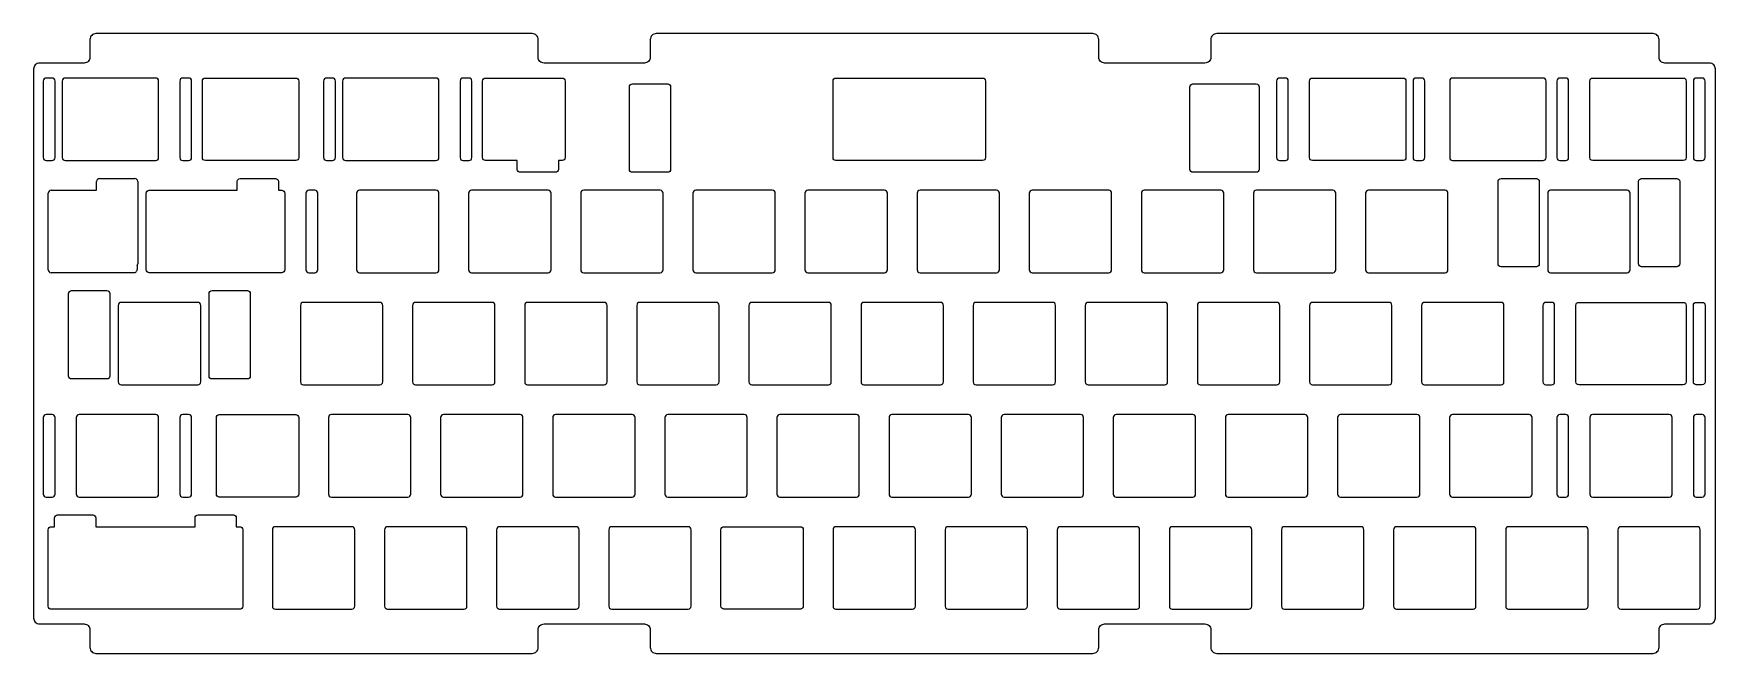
# Model space of a CAD drawing. Header units: millimetres. Extents: x -292 to -6, y -107 to -1.
import ezdxf

# ---------------------------------------------------------------- set-up
doc = ezdxf.new("R2010")
doc.units = ezdxf.units.MM
doc.layers.get('0').update_dxf_attribs({"linetype": 'CONTINUOUS'})

msp = doc.modelspace()

# ---------------------------------------------------------------- linework, layer by layer
for p, q in [((-289.25, -28.08), (-281.52, -28.08)), ((-281.52, -28.08), (-281.52, -26.58)), ((-281.02, -26.08), (-275.02, -26.08)), ((-274.52, -26.58), (-274.52, -40.58)), ((-289.75, -41.58), (-289.75, -28.58)), ((-275.17, -42.08), (-289.25, -42.08)), ((-274.64, -40.9), (-274.64, -41.55))]:
    msp.add_line(p, q)
for points in [[(-6.47, -7.48, 0.414214), (-7.47, -6.48), (-15.05, -6.48, -0.414214), (-16.05, -5.48), (-16.05, -2.48, 0.414214), (-17.05, -1.48), (-91.2, -1.48, 0.414214), (-92.2, -2.48), (-92.2, -5.48, -0.414214), (-93.2, -6.48), (-110.25, -6.48, -0.414214), (-111.25, -5.48), (-111.25, -2.48, 0.414214), (-112.25, -1.48), (-148.88, -1.48), (-150.88, -1.48, 0.008782), (-150.92, -1.48), (-186.45, -1.48, 0.414214), (-187.45, -2.48), (-187.45, -5.48, -0.414214), (-188.45, -6.48), (-205.5, -6.48, -0.414214), (-206.5, -5.48), (-206.5, -2.48, 0.414214), (-207.5, -1.48), (-281.65, -1.48, 0.414214), (-282.65, -2.48), (-282.65, -5.48, -0.414214), (-283.65, -6.48), (-291.23, -6.48, 0.414214), (-292.23, -7.48), (-292.23, -100.73, 0.414214), (-291.23, -101.73), (-283.65, -101.73, -0.414214), (-282.65, -102.73), (-282.65, -105.73, 0.414214), (-281.65, -106.73), (-281.15, -106.73), (-207.5, -106.73, 0.414214), (-206.5, -105.73), (-206.5, -102.73, -0.414214), (-205.5, -101.73), (-188.45, -101.73, -0.414214), (-187.45, -102.73), (-187.45, -105.73, 0.414214), (-186.45, -106.73), (-112.25, -106.73, 0.414214), (-111.25, -105.73), (-111.25, -102.73, -0.414214), (-110.25, -101.73), (-93.2, -101.73, -0.414214), (-92.2, -102.73), (-92.2, -105.73, 0.414214), (-91.2, -106.73), (-17.05, -106.73, 0.414214), (-16.05, -105.73), (-16.05, -102.73, -0.414214), (-15.05, -101.73), (-7.47, -101.73, 0.414214), (-6.47, -100.73)], [(-289.09, -23.03, 0.414214), (-288.59, -22.53), (-288.59, -9.53, 0.414214), (-289.09, -9.03), (-290.09, -9.03, 0.414214), (-290.59, -9.53), (-290.59, -22.53, 0.414214), (-290.09, -23.03)], [(-273.84, -9.03, 0.013241), (-273.87, -9.03), (-286.87, -9.03, 0.414214), (-287.37, -9.53), (-287.37, -22.53, 0.414214), (-286.87, -23.03), (-284.51, -23.03, 0.013241), (-284.49, -23.03), (-271.49, -23.03, 0.414214), (-270.99, -22.53), (-270.99, -9.53, 0.414214), (-271.49, -9.03)], [(-265.89, -23.03, 0.414214), (-265.39, -22.53), (-265.39, -9.53, 0.414214), (-265.89, -9.03), (-266.89, -9.03, 0.414214), (-267.39, -9.53), (-267.39, -22.53, 0.414214), (-266.89, -23.03)], [(-250.03, -9.03), (-247.67, -9.03, -0.414214), (-247.17, -9.53), (-247.17, -22.53, -0.414214), (-247.67, -23.03), (-260.67, -23.03, -0.013258), (-260.7, -23.03), (-263.05, -23.03, -0.414214), (-263.55, -22.53), (-263.55, -9.53, -0.414214), (-263.05, -9.03), (-250.05, -9.03, -0.013258)], [(-241.46, -23.03, 0.414214), (-240.96, -22.53), (-240.96, -9.53, 0.414214), (-241.46, -9.03), (-242.46, -9.03, 0.414214), (-242.96, -9.53), (-242.96, -22.53, 0.414214), (-242.46, -23.03)], [(-226.22, -9.03, 0.013241), (-226.24, -9.03), (-239.24, -9.03, 0.414214), (-239.74, -9.53), (-239.74, -22.53, 0.414214), (-239.24, -23.03), (-236.89, -23.03, 0.013241), (-236.86, -23.03), (-223.86, -23.03, 0.414214), (-223.36, -22.53), (-223.36, -9.53, 0.414214), (-223.86, -9.03)], [(-218.26, -23.03, 0.414214), (-217.76, -22.53), (-217.76, -9.53, 0.414214), (-218.26, -9.03), (-219.26, -9.03, 0.414214), (-219.76, -9.53), (-219.76, -22.53, 0.414214), (-219.26, -23.03)], [(-210.05, -24.53), (-210.05, -23.03), (-215.43, -23.03, -0.414214), (-215.93, -22.53), (-215.93, -9.53, -0.414214), (-215.43, -9.03), (-202.43, -9.03, -0.414214), (-201.93, -9.53), (-201.93, -22.53, -0.414214), (-202.43, -23.03), (-203.05, -23.03), (-203.05, -24.53, -0.414214), (-203.55, -25.03), (-209.55, -25.03, -0.414214)], [(-183.99, -10.53), (-183.99, -24.53, -0.414214), (-184.49, -25.03), (-190.49, -25.03, -0.414214), (-190.99, -24.53), (-190.99, -10.53, -0.414214), (-190.49, -10.03), (-184.49, -10.03, -0.414214)], [(-130.99, -23.03), (-142.87, -23.03, -0.013241), (-142.9, -23.03), (-155.9, -23.03, -0.414214), (-156.4, -22.53), (-156.4, -9.53, -0.414214), (-155.9, -9.03), (-144.02, -9.03, -0.013241), (-143.99, -9.03), (-130.99, -9.03, -0.414214), (-130.49, -9.53), (-130.49, -22.53, -0.414214)], [(-95.75, -24.53), (-95.75, -10.53, -0.414214), (-95.25, -10.03), (-84.49, -10.03, -0.414214), (-83.99, -10.53), (-83.99, -24.53, -0.414214), (-84.49, -25.03), (-95.25, -25.03, -0.414214)], [(-79.54, -23.03, 0.414214), (-79.04, -22.53), (-79.04, -9.53, 0.414214), (-79.54, -9.03), (-80.54, -9.03, 0.414214), (-81.04, -9.53), (-81.04, -22.53, 0.414214), (-80.54, -23.03)], [(-59.55, -23.03), (-61.91, -23.03, -0.013241), (-61.94, -23.03), (-74.94, -23.03, -0.414214), (-75.44, -22.53), (-75.44, -9.53, -0.414214), (-74.94, -9.03), (-72.58, -9.03, -0.013241), (-72.55, -9.03), (-59.55, -9.03, -0.414214), (-59.05, -9.53), (-59.05, -22.53, -0.414214)], [(-56.34, -23.03, 0.414214), (-55.84, -22.53), (-55.84, -9.53, 0.414214), (-56.34, -9.03), (-57.34, -9.03, 0.414214), (-57.84, -9.53), (-57.84, -22.53, 0.414214), (-57.34, -23.03)], [(-38.12, -23.03, 0.013258), (-38.1, -23.03), (-35.74, -23.03, 0.414214), (-35.24, -22.53), (-35.24, -9.53, 0.414214), (-35.74, -9.03), (-48.74, -9.03, 0.013258), (-48.77, -9.03), (-51.12, -9.03, 0.414214), (-51.62, -9.53), (-51.62, -22.53, 0.414214), (-51.12, -23.03)], [(-31.91, -23.03, 0.414214), (-31.41, -22.53), (-31.41, -9.53, 0.414214), (-31.91, -9.03), (-32.91, -9.03, 0.414214), (-33.41, -9.53), (-33.41, -22.53, 0.414214), (-32.91, -23.03)], [(-11.93, -23.03), (-14.29, -23.03, -0.013241), (-14.31, -23.03), (-27.31, -23.03, -0.414214), (-27.81, -22.53), (-27.81, -9.53, -0.414214), (-27.31, -9.03), (-24.96, -9.03, -0.013241), (-24.93, -9.03), (-11.93, -9.03, -0.414214), (-11.43, -9.53), (-11.43, -22.53, -0.414214)], [(-10.21, -22.53, 0.414214), (-9.71, -23.03), (-8.71, -23.03, 0.414214), (-8.21, -22.53), (-8.21, -9.53, 0.414214), (-8.71, -9.03), (-9.71, -9.03, 0.414214), (-10.21, -9.53)], [(-250.64, -26.58), (-250.64, -28.08), (-250.06, -28.08, -0.414214), (-249.56, -28.58), (-249.56, -41.58, -0.414214), (-250.06, -42.08), (-259.51, -42.08, -0.031263), (-259.58, -42.09), (-272.58, -42.09, -0.414214), (-273.08, -41.59), (-273.08, -28.59, -0.414214), (-272.58, -28.09), (-268.72, -28.09, -0.031263), (-268.66, -28.08), (-267.66, -28.08, -0.031263), (-267.59, -28.09), (-263.12, -28.09, -0.031263), (-263.06, -28.08), (-257.64, -28.08), (-257.64, -26.58, -0.414214), (-257.14, -26.08), (-251.14, -26.08, -0.414214)], [(-244.46, -42.08, 0.414214), (-243.96, -41.58), (-243.96, -28.58, 0.414214), (-244.46, -28.08), (-245.46, -28.08, 0.414214), (-245.96, -28.58), (-245.96, -41.58, 0.414214), (-245.46, -42.08)], [(-223.86, -42.08, 0.414214), (-223.36, -41.58), (-223.36, -28.58, 0.414214), (-223.86, -28.08), (-236.86, -28.08, 0.414214), (-237.36, -28.58), (-237.36, -41.58, 0.414214), (-236.86, -42.08)], [(-204.81, -42.08, 0.414214), (-204.31, -41.58), (-204.31, -28.58, 0.414214), (-204.81, -28.08), (-217.81, -28.08, 0.414214), (-218.31, -28.58), (-218.31, -41.58, 0.414214), (-217.81, -42.08)], [(-185.76, -42.08, 0.414214), (-185.26, -41.58), (-185.26, -28.58, 0.414214), (-185.76, -28.08), (-198.76, -28.08, 0.414214), (-199.26, -28.58), (-199.26, -41.58, 0.414214), (-198.76, -42.08)], [(-180.21, -41.58, 0.414214), (-179.71, -42.08), (-166.71, -42.08, 0.414214), (-166.21, -41.58), (-166.21, -28.58, 0.414214), (-166.71, -28.08), (-179.71, -28.08, 0.414214), (-180.21, -28.58)], [(-147.66, -42.08, 0.414214), (-147.16, -41.58), (-147.16, -28.58, 0.414214), (-147.66, -28.08), (-160.66, -28.08, 0.414214), (-161.16, -28.58), (-161.16, -41.58, 0.414214), (-160.66, -42.08)], [(-128.61, -42.08, 0.414214), (-128.11, -41.58), (-128.11, -28.58, 0.414214), (-128.61, -28.08), (-141.61, -28.08, 0.414214), (-142.11, -28.58), (-142.11, -41.58, 0.414214), (-141.61, -42.08)], [(-109.56, -42.08, 0.414214), (-109.06, -41.58), (-109.06, -28.58, 0.414214), (-109.56, -28.08), (-122.56, -28.08, 0.414214), (-123.06, -28.58), (-123.06, -41.58, 0.414214), (-122.56, -42.08)], [(-90.51, -42.08, 0.414214), (-90.01, -41.58), (-90.01, -28.58, 0.414214), (-90.51, -28.08), (-103.51, -28.08, 0.414214), (-104.01, -28.58), (-104.01, -41.58, 0.414214), (-103.51, -42.08)], [(-84.96, -41.58, 0.414214), (-84.46, -42.08), (-71.46, -42.08, 0.414214), (-70.96, -41.58), (-70.96, -28.58, 0.414214), (-71.46, -28.08), (-84.46, -28.08, 0.414214), (-84.96, -28.58)], [(-52.41, -42.08, 0.414214), (-51.91, -41.58), (-51.91, -28.58, 0.414214), (-52.41, -28.08), (-65.41, -28.08, 0.414214), (-65.91, -28.58), (-65.91, -41.58, 0.414214), (-65.41, -42.08)], [(-42.83, -41.08), (-42.89, -41.08, -0.414214), (-43.39, -40.58), (-43.39, -26.58, -0.414214), (-42.89, -26.08), (-36.89, -26.08, -0.414214), (-36.39, -26.58), (-36.39, -40.58, -0.414214), (-36.89, -41.08), (-36.96, -41.08, -0.03181), (-37.02, -41.08), (-42.77, -41.08, -0.03181)], [(-21.46, -42.08, 0.414214), (-20.96, -41.58), (-20.96, -28.58, 0.414214), (-21.46, -28.08), (-34.46, -28.08, 0.414214), (-34.96, -28.58), (-34.96, -41.58, 0.414214), (-34.46, -42.08)], [(-13.02, -41.08), (-13.08, -41.08, -0.03181), (-13.14, -41.08), (-18.89, -41.08, -0.03181), (-18.96, -41.08), (-19.02, -41.08, -0.414214), (-19.52, -40.58), (-19.52, -26.58, -0.414214), (-19.02, -26.08), (-13.02, -26.08, -0.414214), (-12.52, -26.58), (-12.52, -40.58, -0.414214)], [(-285.72, -60.13), (-285.78, -60.13, -0.414214), (-286.28, -59.63), (-286.28, -45.63, -0.414214), (-285.78, -45.13), (-279.78, -45.13, -0.414214), (-279.28, -45.63), (-279.28, -59.63, -0.414214), (-279.78, -60.13), (-279.84, -60.13, -0.03181), (-279.91, -60.13), (-285.66, -60.13, -0.03181)], [(-261.84, -60.13), (-261.91, -60.13, -0.414214), (-262.41, -59.63), (-262.41, -45.63, -0.414214), (-261.91, -45.13), (-255.91, -45.13, -0.414214), (-255.41, -45.63), (-255.41, -59.63, -0.414214), (-255.91, -60.13), (-255.97, -60.13, -0.03181), (-256.03, -60.13), (-261.78, -60.13, -0.03181)], [(-264.34, -61.13, 0.414214), (-263.84, -60.63), (-263.84, -47.63, 0.414214), (-264.34, -47.13), (-277.34, -47.13, 0.414214), (-277.84, -47.63), (-277.84, -60.63, 0.414214), (-277.34, -61.13)], [(-233.39, -61.13, 0.414214), (-232.89, -60.63), (-232.89, -47.63, 0.414214), (-233.39, -47.13), (-246.39, -47.13, 0.414214), (-246.89, -47.63), (-246.89, -60.63, 0.414214), (-246.39, -61.13)], [(-214.34, -61.13, 0.414214), (-213.84, -60.63), (-213.84, -47.63, 0.414214), (-214.34, -47.13), (-227.34, -47.13, 0.414214), (-227.84, -47.63), (-227.84, -60.63, 0.414214), (-227.34, -61.13)], [(-208.79, -60.63, 0.414214), (-208.29, -61.13), (-195.29, -61.13, 0.414214), (-194.79, -60.63), (-194.79, -47.63, 0.414214), (-195.29, -47.13), (-208.29, -47.13, 0.414214), (-208.79, -47.63)], [(-176.24, -61.13, 0.414214), (-175.74, -60.63), (-175.74, -47.63, 0.414214), (-176.24, -47.13), (-189.24, -47.13, 0.414214), (-189.74, -47.63), (-189.74, -60.63, 0.414214), (-189.24, -61.13)], [(-170.69, -60.63, 0.414214), (-170.19, -61.13), (-157.19, -61.13, 0.414214), (-156.69, -60.63), (-156.69, -47.63, 0.414214), (-157.19, -47.13), (-170.19, -47.13, 0.414214), (-170.69, -47.63)], [(-151.64, -60.63, 0.414214), (-151.14, -61.13), (-138.14, -61.13, 0.414214), (-137.64, -60.63), (-137.64, -47.63, 0.414214), (-138.14, -47.13), (-151.14, -47.13, 0.414214), (-151.64, -47.63)], [(-119.09, -61.13, 0.414214), (-118.59, -60.63), (-118.59, -47.63, 0.414214), (-119.09, -47.13), (-132.09, -47.13, 0.414214), (-132.59, -47.63), (-132.59, -60.63, 0.414214), (-132.09, -61.13)], [(-100.04, -61.13, 0.414214), (-99.54, -60.63), (-99.54, -47.63, 0.414214), (-100.04, -47.13), (-113.04, -47.13, 0.414214), (-113.54, -47.63), (-113.54, -60.63, 0.414214), (-113.04, -61.13)], [(-80.99, -61.13, 0.414214), (-80.49, -60.63), (-80.49, -47.63, 0.414214), (-80.99, -47.13), (-93.99, -47.13, 0.414214), (-94.49, -47.63), (-94.49, -60.63, 0.414214), (-93.99, -61.13)], [(-61.94, -61.13, 0.414214), (-61.44, -60.63), (-61.44, -47.63, 0.414214), (-61.94, -47.13), (-74.94, -47.13, 0.414214), (-75.44, -47.63), (-75.44, -60.63, 0.414214), (-74.94, -61.13)], [(-42.89, -61.13, 0.414214), (-42.39, -60.63), (-42.39, -47.63, 0.414214), (-42.89, -47.13), (-55.89, -47.13, 0.414214), (-56.39, -47.63), (-56.39, -60.63, 0.414214), (-55.89, -61.13)], [(-34.29, -61.13, 0.414214), (-33.79, -60.63), (-33.79, -47.63, 0.414214), (-34.29, -47.13), (-35.29, -47.13, 0.414214), (-35.79, -47.63), (-35.79, -60.63, 0.414214), (-35.29, -61.13)], [(-11.93, -61.13), (-29.69, -61.13, -0.414214), (-30.19, -60.63), (-30.19, -47.63, -0.414214), (-29.69, -47.13), (-11.93, -47.13, -0.414214), (-11.43, -47.63), (-11.43, -60.63, -0.414214)], [(-8.21, -47.63), (-8.21, -60.63, -0.414214), (-8.71, -61.13), (-9.71, -61.13, -0.414214), (-10.21, -60.63), (-10.21, -47.63, -0.414214), (-9.71, -47.13), (-8.71, -47.13, -0.414214)], [(-289.09, -80.18, 0.414214), (-288.59, -79.68), (-288.59, -66.68, 0.414214), (-289.09, -66.18), (-290.09, -66.18, 0.414214), (-290.59, -66.68), (-290.59, -79.68, 0.414214), (-290.09, -80.18)], [(-271.49, -80.18, 0.414214), (-270.99, -79.68), (-270.99, -66.68, 0.414214), (-271.49, -66.18), (-284.49, -66.18, 0.414214), (-284.99, -66.68), (-284.99, -79.68, 0.414214), (-284.49, -80.18)], [(-267.39, -79.68, 0.414214), (-266.89, -80.18), (-265.89, -80.18, 0.414214), (-265.39, -79.68), (-265.39, -66.68, 0.414214), (-265.89, -66.18), (-266.89, -66.18, 0.414214), (-267.39, -66.68)], [(-247.18, -66.68), (-247.18, -79.68, -0.414214), (-247.68, -80.18), (-260.68, -80.18, -0.414214), (-261.18, -79.68), (-261.18, -66.68, -0.414214), (-260.68, -66.18), (-247.68, -66.18, -0.414214)], [(-228.63, -80.18, 0.414214), (-228.13, -79.68), (-228.13, -66.68, 0.414214), (-228.63, -66.18), (-241.63, -66.18, 0.414214), (-242.13, -66.68), (-242.13, -79.68, 0.414214), (-241.63, -80.18)], [(-209.58, -80.18, 0.414214), (-209.08, -79.68), (-209.08, -66.68, 0.414214), (-209.58, -66.18), (-222.58, -66.18, 0.414214), (-223.08, -66.68), (-223.08, -79.68, 0.414214), (-222.58, -80.18)], [(-190.53, -80.18, 0.414214), (-190.03, -79.68), (-190.03, -66.68, 0.414214), (-190.53, -66.18), (-203.53, -66.18, 0.414214), (-204.03, -66.68), (-204.03, -79.68, 0.414214), (-203.53, -80.18)], [(-171.48, -80.18, 0.414214), (-170.98, -79.68), (-170.98, -66.68, 0.414214), (-171.48, -66.18), (-184.48, -66.18, 0.414214), (-184.98, -66.68), (-184.98, -79.68, 0.414214), (-184.48, -80.18)], [(-152.43, -80.18, 0.414214), (-151.93, -79.68), (-151.93, -66.68, 0.414214), (-152.43, -66.18), (-165.43, -66.18, 0.414214), (-165.93, -66.68), (-165.93, -79.68, 0.414214), (-165.43, -80.18)], [(-133.38, -80.18, 0.414214), (-132.88, -79.68), (-132.88, -66.68, 0.414214), (-133.38, -66.18), (-146.38, -66.18, 0.414214), (-146.88, -66.68), (-146.88, -79.68, 0.414214), (-146.38, -80.18)], [(-114.33, -80.18, 0.414214), (-113.83, -79.68), (-113.83, -66.68, 0.414214), (-114.33, -66.18), (-127.33, -66.18, 0.414214), (-127.83, -66.68), (-127.83, -79.68, 0.414214), (-127.33, -80.18)], [(-95.28, -80.18, 0.414214), (-94.78, -79.68), (-94.78, -66.68, 0.414214), (-95.28, -66.18), (-108.28, -66.18, 0.414214), (-108.78, -66.68), (-108.78, -79.68, 0.414214), (-108.28, -80.18)], [(-76.23, -80.18, 0.414214), (-75.73, -79.68), (-75.73, -66.68, 0.414214), (-76.23, -66.18), (-89.23, -66.18, 0.414214), (-89.73, -66.68), (-89.73, -79.68, 0.414214), (-89.23, -80.18)], [(-70.68, -79.68, 0.414214), (-70.18, -80.18), (-57.18, -80.18, 0.414214), (-56.68, -79.68), (-56.68, -66.68, 0.414214), (-57.18, -66.18), (-70.18, -66.18, 0.414214), (-70.68, -66.68)], [(-38.13, -80.18, 0.414214), (-37.63, -79.68), (-37.63, -66.68, 0.414214), (-38.13, -66.18), (-51.13, -66.18, 0.414214), (-51.63, -66.68), (-51.63, -79.68, 0.414214), (-51.13, -80.18)], [(-31.91, -80.18, 0.414214), (-31.41, -79.68), (-31.41, -66.68, 0.414214), (-31.91, -66.18), (-32.91, -66.18, 0.414214), (-33.41, -66.68), (-33.41, -79.68, 0.414214), (-32.91, -80.18)], [(-14.31, -80.18, 0.414214), (-13.81, -79.68), (-13.81, -66.68, 0.414214), (-14.31, -66.18), (-27.31, -66.18, 0.414214), (-27.81, -66.68), (-27.81, -79.68, 0.414214), (-27.31, -80.18)], [(-8.71, -80.18, 0.414214), (-8.21, -79.68), (-8.21, -66.68, 0.414214), (-8.71, -66.18), (-9.71, -66.18, 0.414214), (-10.21, -66.68), (-10.21, -79.68, 0.414214), (-9.71, -80.18)], [(-257.79, -83.73), (-257.79, -85.23), (-257.2, -85.23, -0.414214), (-256.7, -85.73), (-256.7, -98.73, -0.414214), (-257.2, -99.24), (-270.2, -99.24, -0.031263), (-270.26, -99.23), (-276.18, -99.23, -0.031263), (-276.25, -99.24), (-289.25, -99.24, -0.414214), (-289.75, -98.73), (-289.75, -85.73, -0.414214), (-289.25, -85.23), (-288.66, -85.23), (-288.66, -83.73, -0.414214), (-288.16, -83.23), (-282.16, -83.23, -0.414214), (-281.66, -83.73), (-281.66, -85.23), (-279.79, -85.23, -0.031263), (-279.73, -85.23), (-266.73, -85.23, -0.031263), (-266.66, -85.23), (-264.79, -85.23), (-264.79, -83.73, -0.414214), (-264.29, -83.23), (-258.29, -83.23, -0.414214)], [(-238.15, -99.23, 0.414214), (-237.65, -98.73), (-237.65, -85.73, 0.414214), (-238.15, -85.23), (-251.15, -85.23, 0.414214), (-251.65, -85.73), (-251.65, -98.73, 0.414214), (-251.15, -99.23)], [(-219.1, -99.23, 0.414214), (-218.6, -98.73), (-218.6, -85.73, 0.414214), (-219.1, -85.23), (-232.1, -85.23, 0.414214), (-232.6, -85.73), (-232.6, -98.73, 0.414214), (-232.1, -99.23)], [(-200.05, -99.23, 0.414214), (-199.55, -98.73), (-199.55, -85.73, 0.414214), (-200.05, -85.23), (-213.05, -85.23, 0.414214), (-213.55, -85.73), (-213.55, -98.73, 0.414214), (-213.05, -99.23)], [(-181, -99.23, 0.414214), (-180.5, -98.73), (-180.5, -85.73, 0.414214), (-181, -85.23), (-194, -85.23, 0.414214), (-194.5, -85.73), (-194.5, -98.73, 0.414214), (-194, -99.23)], [(-161.45, -85.73), (-161.45, -98.73, -0.414214), (-161.95, -99.23), (-174.95, -99.23, -0.414214), (-175.45, -98.73), (-175.45, -85.73, -0.414214), (-174.95, -85.23), (-161.95, -85.23, -0.414214)], [(-156.4, -98.73, 0.414214), (-155.9, -99.23), (-142.9, -99.23, 0.414214), (-142.4, -98.73), (-142.4, -85.73, 0.414214), (-142.9, -85.23), (-155.9, -85.23, 0.414214), (-156.4, -85.73)], [(-123.85, -99.23, 0.414214), (-123.35, -98.73), (-123.35, -85.73, 0.414214), (-123.85, -85.23), (-136.85, -85.23, 0.414214), (-137.35, -85.73), (-137.35, -98.73, 0.414214), (-136.85, -99.23)], [(-104.8, -99.23, 0.414214), (-104.3, -98.73), (-104.3, -85.73, 0.414214), (-104.8, -85.23), (-117.8, -85.23, 0.414214), (-118.3, -85.73), (-118.3, -98.73, 0.414214), (-117.8, -99.23)], [(-85.75, -99.23, 0.414214), (-85.25, -98.73), (-85.25, -85.73, 0.414214), (-85.75, -85.23), (-98.75, -85.23, 0.414214), (-99.25, -85.73), (-99.25, -98.73, 0.414214), (-98.75, -99.23)], [(-66.7, -99.23, 0.414214), (-66.2, -98.73), (-66.2, -85.73, 0.414214), (-66.7, -85.23), (-79.7, -85.23, 0.414214), (-80.2, -85.73), (-80.2, -98.73, 0.414214), (-79.7, -99.23)], [(-47.65, -99.23, 0.414214), (-47.15, -98.73), (-47.15, -85.73, 0.414214), (-47.65, -85.23), (-60.65, -85.23, 0.414214), (-61.15, -85.73), (-61.15, -98.73, 0.414214), (-60.65, -99.23)], [(-28.6, -99.23, 0.414214), (-28.1, -98.73), (-28.1, -85.73, 0.414214), (-28.6, -85.23), (-41.6, -85.23, 0.414214), (-42.1, -85.73), (-42.1, -98.73, 0.414214), (-41.6, -99.23)], [(-9.55, -99.23, 0.414214), (-9.05, -98.73), (-9.05, -85.73, 0.414214), (-9.55, -85.23), (-22.55, -85.23, 0.414214), (-23.05, -85.73), (-23.05, -98.73, 0.414214), (-22.55, -99.23)]]:
    msp.add_lwpolyline(points, format="xyb", close=True)
for centre, start, end in [((-289.25, -28.58), 90, 180), ((-281.02, -26.58), 90, 180), ((-275.02, -26.58), 0, 90), ((-289.25, -41.58), 180, 270), ((-275.02, -40.58), 319.3697, 360)]:
    msp.add_arc(centre, 0.5, start, end)
msp.add_open_spline([(-275.17, -42.08), (-275.1, -42.08), (-275.03, -42.07), (-274.9, -42.01), (-274.84, -41.97), (-274.74, -41.87), (-274.71, -41.82), (-274.65, -41.69), (-274.64, -41.62), (-274.64, -41.55)], degree=3, knots=[0, 0, 0, 0, 0.02100735, 0.02100735, 0.04227027, 0.04227027, 0.06271206, 0.06271206, 0.08357093, 0.08357093, 0.08357093, 0.08357093])

doc.saveas('drawing.dxf')
